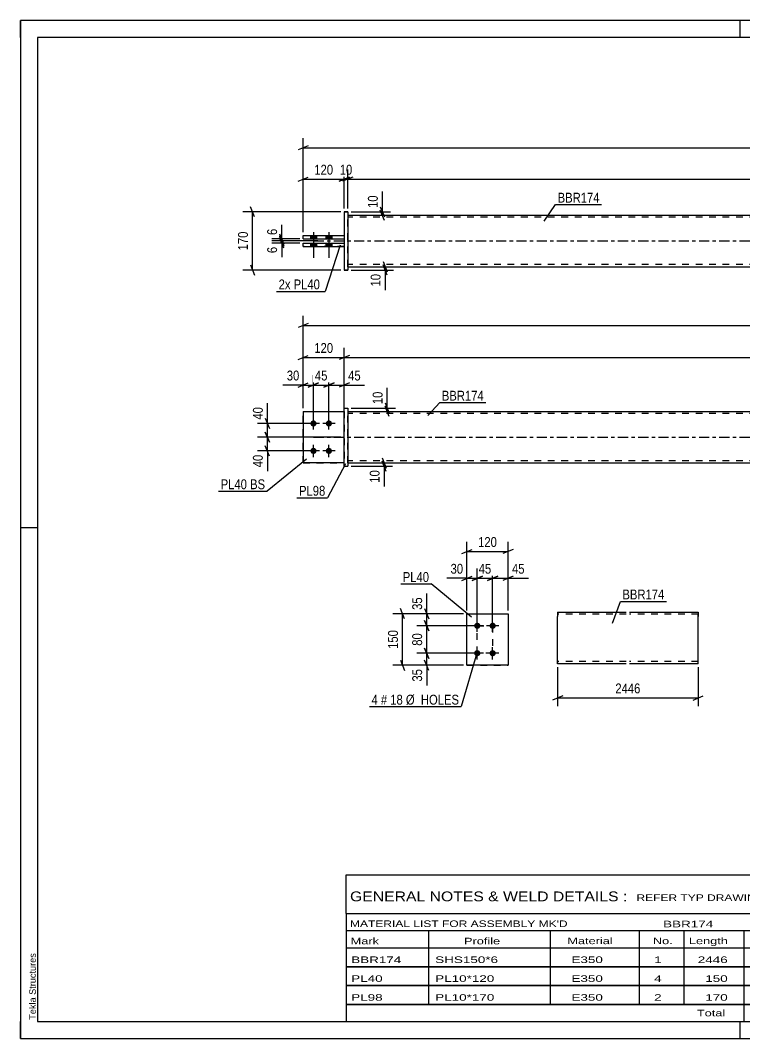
# Model space of a CAD drawing. Header units: millimetres. Extents: x 0 to 420, y 0 to 297.
# Drawn here: x 0 to 211.3, y 0 to 297 of the extents above; entities that cross this region are included whole.
import ezdxf

# ---------------------------------------------------------------- set-up
doc = ezdxf.new("R2010")
doc.units = ezdxf.units.MM
doc.linetypes.add('DXK_LINE_DOT2', pattern=[3.9198, 1.9599, -1.9599])
doc.linetypes.add('DXK_LINE_DOT3', pattern=[5.9187, 2.979, -0.9799, 0.9799, -0.9799])
doc.styles.add('Arial', font='ARIAL.TTF', dxfattribs={"height": 0.2})
doc.styles.add('Arial Narrow', font='ARIALN.TTF', dxfattribs={"height": 0.2})

# ---------------------------------------------------------------- blocks, each defined once
blk = doc.blocks.new('Unknown-580608223-1163')
at = {"color": 5, "linetype": 'Continuous'}
for p, q in [((420, 297), (0, 297)), ((0, 297), (0, 0)), ((0, 292), (0, 297)), ((210, 292), (210, 297)), ((415, 292), (5, 292)), ((5, 292), (5, 5)), ((5, 149), (0, 149)), ((0, 0), (0, 5)), ((5, 5), (415, 5)), ((210, 0), (210, 5)), ((0, 0), (420, 0))]:
    blk.add_line(p, q, dxfattribs=at)
at = {"color": 174, "linetype": 'Continuous', "style": 'Arial'}
blk.add_text('Tekla Structures', height=1.9102, rotation=90, dxfattribs=at).set_placement((4.5, 5.5))
blk = doc.blocks.new('Part-580608223-1769 - 1733')
at = {"color": 2, "linetype": 'Continuous'}
for p, q in [((82.49, 182.93), (94.49, 182.93)), ((82.49, 182.93), (82.49, 167.93)), ((94.49, 167.93), (82.49, 167.93)), ((82.49, 167.93), (82.49, 167.93))]:
    blk.add_line(p, q, dxfattribs=at)
at = {"color": 7, "linetype": 'DXK_LINE_DOT2'}
for p, q in [((82.49, 182.93), (94.49, 182.93)), ((94.49, 182.93), (94.49, 182.93)), ((94.49, 182.93), (94.49, 167.93)), ((82.49, 167.93), (94.49, 167.93))]:
    blk.add_line(p, q, dxfattribs=at)
blk = doc.blocks.new('Part-580608223-1759 - 1733')
at = {"color": 2, "linetype": 'Continuous'}
for p, q in [((94.49, 183.93), (95.49, 183.93)), ((94.49, 166.93), (94.49, 183.93)), ((95.49, 183.93), (95.49, 183.93)), ((95.49, 183.93), (95.49, 166.93)), ((94.49, 166.93), (95.49, 166.93))]:
    blk.add_line(p, q, dxfattribs=at)
at = {"color": 7, "linetype": 'DXK_LINE_DOT2'}
for p, q in [((94.49, 183.93), (95.49, 183.93)), ((94.49, 166.93), (95.49, 166.93))]:
    blk.add_line(p, q, dxfattribs=at)
blk = doc.blocks.new('Part-580608223-1764 - 1733')
at = {"color": 7, "linetype": 'DXK_LINE_DOT2'}
for p, q in [((82.49, 182.93), (94.49, 182.93)), ((82.49, 182.93), (94.49, 182.93)), ((82.49, 167.93), (82.49, 182.93)), ((94.49, 182.93), (94.49, 182.93)), ((94.49, 182.93), (94.49, 167.93)), ((82.49, 167.93), (94.49, 167.93)), ((94.49, 167.93), (82.49, 167.93)), ((82.49, 167.93), (82.49, 167.93))]:
    blk.add_line(p, q, dxfattribs=at)
blk = doc.blocks.new('Part-580608223-1779 - 1733')
at = {"color": 2, "linetype": 'Continuous'}
for p, q in [((95.49, 182.93), (340.05, 182.93)), ((95.49, 167.93), (340.05, 167.93))]:
    blk.add_line(p, q, dxfattribs=at)
at = {"color": 7, "linetype": 'DXK_LINE_DOT2'}
for p, q in [((95.49, 167.93), (95.49, 182.93)), ((340.05, 182.33), (95.49, 182.33)), ((340.05, 167.93), (340.05, 182.93)), ((340.05, 168.53), (95.49, 168.53))]:
    blk.add_line(p, q, dxfattribs=at)
at = {"color": 7, "linetype": 'DXK_LINE_DOT3'}
blk.add_line((85.49, 175.43), (350.05, 175.43), dxfattribs=at)
blk = doc.blocks.new('Bolt-580608223-1781 - 1733')
at = {"linetype": 'Continuous'}
for points in [[(85.49, 180.33), (85.67, 180.31), (85.85, 180.25), (86.02, 180.15), (86.16, 180.03), (86.27, 179.88), (86.34, 179.7), (86.38, 179.52), (86.38, 179.33), (86.34, 179.15), (86.27, 178.98), (86.16, 178.82), (86.02, 178.7), (85.85, 178.6), (85.67, 178.55), (85.49, 178.53), (85.3, 178.55), (85.12, 178.6), (84.96, 178.7), (84.82, 178.82), (84.71, 178.98), (84.63, 179.15), (84.59, 179.33), (84.59, 179.52), (84.63, 179.7), (84.71, 179.88), (84.82, 180.03), (84.96, 180.15), (85.12, 180.25), (85.3, 180.31)], [(89.99, 180.33), (90.17, 180.31), (90.35, 180.25), (90.52, 180.15), (90.66, 180.03), (90.77, 179.88), (90.84, 179.7), (90.88, 179.52), (90.88, 179.33), (90.84, 179.15), (90.77, 178.98), (90.66, 178.82), (90.52, 178.7), (90.35, 178.6), (90.17, 178.55), (89.99, 178.53), (89.8, 178.55), (89.62, 178.6), (89.46, 178.7), (89.32, 178.82), (89.21, 178.98), (89.13, 179.15), (89.09, 179.33), (89.09, 179.52), (89.13, 179.7), (89.21, 179.88), (89.32, 180.03), (89.46, 180.15), (89.62, 180.25), (89.8, 180.31)], [(85.49, 172.33), (85.67, 172.31), (85.85, 172.25), (86.02, 172.15), (86.16, 172.03), (86.27, 171.88), (86.34, 171.7), (86.38, 171.52), (86.38, 171.33), (86.34, 171.15), (86.27, 170.98), (86.16, 170.82), (86.02, 170.7), (85.85, 170.6), (85.67, 170.55), (85.49, 170.53), (85.3, 170.55), (85.12, 170.6), (84.96, 170.7), (84.82, 170.82), (84.71, 170.98), (84.63, 171.15), (84.59, 171.33), (84.59, 171.52), (84.63, 171.7), (84.71, 171.88), (84.82, 172.03), (84.96, 172.15), (85.12, 172.25), (85.3, 172.31)], [(89.99, 172.33), (90.17, 172.31), (90.35, 172.25), (90.52, 172.15), (90.66, 172.03), (90.77, 171.88), (90.84, 171.7), (90.88, 171.52), (90.88, 171.33), (90.84, 171.15), (90.77, 170.98), (90.66, 170.82), (90.52, 170.7), (90.35, 170.6), (90.17, 170.55), (89.99, 170.53), (89.8, 170.55), (89.62, 170.6), (89.46, 170.7), (89.32, 170.82), (89.21, 170.98), (89.13, 171.15), (89.09, 171.33), (89.09, 171.52), (89.13, 171.7), (89.21, 171.88), (89.32, 172.03), (89.46, 172.15), (89.62, 172.25), (89.8, 172.31)]]:
    blk.add_hatch(color=1, dxfattribs=at).paths.add_polyline_path(points)
at = {"color": 1, "linetype": 'Continuous'}
for p, q in [((85.49, 177.63), (85.49, 181.23)), ((89.99, 177.63), (89.99, 181.23)), ((87.29, 179.43), (83.69, 179.43)), ((91.79, 179.43), (88.19, 179.43)), ((85.49, 169.63), (85.49, 173.23)), ((89.99, 169.63), (89.99, 173.23)), ((87.29, 171.43), (83.69, 171.43)), ((91.79, 171.43), (88.19, 171.43))]:
    blk.add_line(p, q, dxfattribs=at)
blk = doc.blocks.new('Part-580608223-1446 - 1390')
at = {"color": 2, "linetype": 'Continuous'}
for p, q in [((82.49, 234.26), (94.49, 234.26)), ((82.49, 233.26), (82.49, 234.26)), ((82.49, 233.26), (94.49, 233.26)), ((82.49, 233.26), (82.49, 233.26))]:
    blk.add_line(p, q, dxfattribs=at)
at = {"color": 7, "linetype": 'DXK_LINE_DOT2'}
for p, q in [((82.49, 234.26), (94.49, 234.26)), ((82.49, 234.26), (82.49, 234.26)), ((82.49, 233.26), (94.49, 233.26)), ((94.49, 234.26), (94.49, 233.26))]:
    blk.add_line(p, q, dxfattribs=at)
blk = doc.blocks.new('Bolt-580608223-1398 - 1390')
at = {"linetype": 'Continuous'}
for points in [[(84.59, 233.26), (86.39, 233.26), (86.39, 234.26), (84.59, 234.26)], [(84.59, 233.26), (86.39, 233.26), (86.39, 234.26), (84.59, 234.26)], [(84.59, 231.06), (86.39, 231.06), (86.39, 232.06), (84.59, 232.06)], [(84.59, 231.06), (86.39, 231.06), (86.39, 232.06), (84.59, 232.06)], [(89.09, 233.26), (90.89, 233.26), (90.89, 234.26), (89.09, 234.26)], [(89.09, 233.26), (90.89, 233.26), (90.89, 234.26), (89.09, 234.26)], [(89.09, 231.06), (90.89, 231.06), (90.89, 232.06), (89.09, 232.06)], [(89.09, 231.06), (90.89, 231.06), (90.89, 232.06), (89.09, 232.06)]]:
    blk.add_hatch(color=1, dxfattribs=at).paths.add_polyline_path(points)
at = {"color": 1, "linetype": 'Continuous'}
for p, q in [((85.49, 235.26), (85.49, 227.76)), ((85.49, 235.26), (85.49, 227.76)), ((89.99, 235.26), (89.99, 227.76)), ((89.99, 235.26), (89.99, 227.76)), ((84.59, 234.26), (84.59, 233.26)), ((84.59, 234.26), (84.59, 233.26)), ((84.59, 232.06), (84.59, 231.06)), ((84.59, 232.06), (84.59, 231.06)), ((86.39, 234.26), (86.39, 233.26)), ((86.39, 234.26), (86.39, 233.26)), ((86.39, 232.06), (86.39, 231.06)), ((86.39, 232.06), (86.39, 231.06)), ((89.09, 234.26), (89.09, 233.26)), ((89.09, 234.26), (89.09, 233.26)), ((89.09, 232.06), (89.09, 231.06)), ((89.09, 232.06), (89.09, 231.06)), ((90.89, 234.26), (90.89, 233.26)), ((90.89, 234.26), (90.89, 233.26)), ((90.89, 232.06), (90.89, 231.06)), ((90.89, 232.06), (90.89, 231.06))]:
    blk.add_line(p, q, dxfattribs=at)
blk = doc.blocks.new('Part-580608223-1441 - 1390')
at = {"color": 2, "linetype": 'Continuous'}
for p, q in [((82.49, 232.06), (94.49, 232.06)), ((82.49, 231.06), (82.49, 232.06)), ((82.49, 231.06), (94.49, 231.06)), ((82.49, 231.06), (82.49, 231.06))]:
    blk.add_line(p, q, dxfattribs=at)
at = {"color": 7, "linetype": 'DXK_LINE_DOT2'}
for p, q in [((82.49, 232.06), (94.49, 232.06)), ((94.49, 232.06), (94.49, 231.06)), ((94.49, 231.06), (82.49, 231.06))]:
    blk.add_line(p, q, dxfattribs=at)
blk = doc.blocks.new('Part-580608223-1425 - 1390')
at = {"color": 2, "linetype": 'Continuous'}
for p, q in [((95.49, 240.16), (340.05, 240.16)), ((95.49, 225.16), (340.05, 225.16))]:
    blk.add_line(p, q, dxfattribs=at)
at = {"color": 7, "linetype": 'DXK_LINE_DOT2'}
for p, q in [((95.49, 225.16), (95.49, 240.16)), ((340.05, 239.56), (95.49, 239.56)), ((340.05, 240.16), (340.05, 225.16)), ((340.05, 225.76), (95.49, 225.76))]:
    blk.add_line(p, q, dxfattribs=at)
at = {"color": 7, "linetype": 'DXK_LINE_DOT3'}
blk.add_line((85.49, 232.66), (350.05, 232.66), dxfattribs=at)
blk = doc.blocks.new('Part-580608223-1447 - 1390')
at = {"color": 2, "linetype": 'Continuous'}
for p, q in [((94.49, 241.16), (95.49, 241.16)), ((94.49, 241.16), (94.49, 224.16)), ((95.49, 241.16), (95.49, 241.16)), ((95.49, 241.16), (95.49, 224.16)), ((95.49, 224.16), (94.49, 224.16)), ((94.49, 224.16), (94.49, 224.16))]:
    blk.add_line(p, q, dxfattribs=at)
at = {"color": 7, "linetype": 'DXK_LINE_DOT2'}
for p, q in [((95.49, 241.16), (94.49, 241.16)), ((95.49, 241.16), (95.49, 241.16)), ((94.49, 224.16), (95.49, 224.16))]:
    blk.add_line(p, q, dxfattribs=at)
blk = doc.blocks.new('Part-580608223-2112 - 2105')
at = {"color": 2, "linetype": 'Continuous'}
for p, q in [((130.26, 123.92), (142.26, 123.92)), ((130.26, 108.92), (130.26, 123.92)), ((142.26, 123.92), (142.26, 123.92)), ((142.26, 123.92), (142.26, 108.92)), ((142.26, 108.92), (130.26, 108.92)), ((130.26, 108.92), (130.26, 108.92))]:
    blk.add_line(p, q, dxfattribs=at)
at = {"color": 7, "linetype": 'DXK_LINE_DOT2'}
for p, q in [((130.26, 123.92), (142.26, 123.92)), ((130.26, 108.92), (142.26, 108.92)), ((130.26, 108.92), (130.26, 108.92))]:
    blk.add_line(p, q, dxfattribs=at)
blk = doc.blocks.new('Bolt-580608223-2145 - 2105')
at = {"linetype": 'Continuous'}
for points in [[(133.26, 119.52), (133.07, 119.54), (132.9, 119.6), (132.73, 119.69), (132.59, 119.82), (132.48, 119.97), (132.41, 120.14), (132.37, 120.33), (132.37, 120.51), (132.41, 120.7), (132.48, 120.87), (132.59, 121.02), (132.73, 121.15), (132.9, 121.24), (133.07, 121.3), (133.26, 121.32), (133.45, 121.3), (133.63, 121.24), (133.79, 121.15), (133.93, 121.02), (134.04, 120.87), (134.12, 120.7), (134.16, 120.51), (134.16, 120.33), (134.12, 120.14), (134.04, 119.97), (133.93, 119.82), (133.79, 119.69), (133.63, 119.6), (133.45, 119.54)], [(137.76, 119.52), (137.57, 119.54), (137.4, 119.6), (137.23, 119.69), (137.09, 119.82), (136.98, 119.97), (136.91, 120.14), (136.87, 120.33), (136.87, 120.51), (136.91, 120.7), (136.98, 120.87), (137.09, 121.02), (137.23, 121.15), (137.4, 121.24), (137.57, 121.3), (137.76, 121.32), (137.95, 121.3), (138.13, 121.24), (138.29, 121.15), (138.43, 121.02), (138.54, 120.87), (138.62, 120.7), (138.66, 120.51), (138.66, 120.33), (138.62, 120.14), (138.54, 119.97), (138.43, 119.82), (138.29, 119.69), (138.13, 119.6), (137.95, 119.54)], [(133.26, 111.52), (133.07, 111.54), (132.9, 111.6), (132.73, 111.69), (132.59, 111.82), (132.48, 111.97), (132.41, 112.14), (132.37, 112.33), (132.37, 112.51), (132.41, 112.7), (132.48, 112.87), (132.59, 113.02), (132.73, 113.15), (132.9, 113.24), (133.07, 113.3), (133.26, 113.32), (133.45, 113.3), (133.63, 113.24), (133.79, 113.15), (133.93, 113.02), (134.04, 112.87), (134.12, 112.7), (134.16, 112.51), (134.16, 112.33), (134.12, 112.14), (134.04, 111.97), (133.93, 111.82), (133.79, 111.69), (133.63, 111.6), (133.45, 111.54)], [(137.76, 111.52), (137.57, 111.54), (137.4, 111.6), (137.23, 111.69), (137.09, 111.82), (136.98, 111.97), (136.91, 112.14), (136.87, 112.33), (136.87, 112.51), (136.91, 112.7), (136.98, 112.87), (137.09, 113.02), (137.23, 113.15), (137.4, 113.24), (137.57, 113.3), (137.76, 113.32), (137.95, 113.3), (138.13, 113.24), (138.29, 113.15), (138.43, 113.02), (138.54, 112.87), (138.62, 112.7), (138.66, 112.51), (138.66, 112.33), (138.62, 112.14), (138.54, 111.97), (138.43, 111.82), (138.29, 111.69), (138.13, 111.6), (137.95, 111.54)]]:
    blk.add_hatch(color=1, dxfattribs=at).paths.add_polyline_path(points)
at = {"color": 1, "linetype": 'Continuous'}
for p, q in [((133.26, 118.62), (133.26, 122.22)), ((137.76, 118.62), (137.76, 122.22)), ((135.06, 120.42), (131.46, 120.42)), ((139.56, 120.42), (135.96, 120.42)), ((133.26, 110.62), (133.26, 114.22)), ((137.76, 110.62), (137.76, 114.22)), ((135.06, 112.42), (131.46, 112.42)), ((139.56, 112.42), (135.96, 112.42))]:
    blk.add_line(p, q, dxfattribs=at)
blk = doc.blocks.new('Part-580608223-2301 - 2294')
at = {"color": 2, "linetype": 'Continuous'}
for p, q in [((156.7, 124.36), (156.7, 123.16)), ((156.7, 124.36), (176.7, 124.36)), ((156.7, 110.1), (156.7, 123.16)), ((177.7, 124.36), (197.7, 124.36)), ((197.7, 124.36), (197.7, 124.27)), ((197.7, 124.27), (197.7, 123.16)), ((197.7, 109.36), (197.7, 123.16)), ((156.7, 109.45), (156.7, 110.1)), ((156.7, 109.36), (156.7, 109.45)), ((176.7, 109.36), (156.7, 109.36)), ((197.7, 109.36), (177.7, 109.36))]:
    blk.add_line(p, q, dxfattribs=at)
at = {"color": 7, "linetype": 'DXK_LINE_DOT2'}
for p, q in [((176.7, 123.76), (156.7, 123.76)), ((197.7, 123.76), (177.7, 123.76)), ((197.7, 123.16), (197.7, 124.01)), ((156.7, 110.1), (156.7, 109.71)), ((156.7, 109.96), (156.7, 110)), ((176.7, 109.96), (156.7, 109.96)), ((197.7, 109.96), (177.7, 109.96)), ((197.7, 109.96), (197.7, 110))]:
    blk.add_line(p, q, dxfattribs=at)
blk = doc.blocks.new('Rectangle-580608223-2255 - 2105')
at = {"color": 1, "linetype": 'DXK_LINE_DOT2'}
blk.add_lwpolyline([(133.26, 120.42), (137.76, 120.42), (137.76, 112.42), (133.26, 112.42), (133.26, 120.42)], close=True, dxfattribs=at)
blk = doc.blocks.new('StraightDimension-580608223-1955 - 1733')
at = {"color": 7, "linetype": 'Continuous'}
for p, q in [((84.49, 179.43), (69.2, 179.43)), ((71.45, 180.93), (72.65, 177.93)), ((72.05, 175.43), (72.05, 179.43)), ((93.49, 175.43), (69.2, 175.43)), ((72.65, 173.93), (71.45, 176.93))]:
    blk.add_line(p, q, dxfattribs=at)
at = {"color": 0}
blk.add_wipeout([(71.3, 184.81), (67.1, 184.81), (67.1, 179.95), (71.3, 179.95)], dxfattribs=at)
at = {"color": 7, "linetype": 'Continuous'}
blk.add_line((72.05, 179.43), (72.05, 185.33), dxfattribs=at)
blk.add_line((72.05, 179.43), (72.05, 185.33), dxfattribs=at)
at = {"color": 3, "style": 'Arial Narrow'}
blk.add_text('40', height=2.863, rotation=90.0002, dxfattribs=at).set_placement((70.7, 180.55))
blk = doc.blocks.new('StraightDimension-580608223-1995 - 1733')
at = {"color": 7, "linetype": 'Continuous'}
for p, q in [((82.49, 183.93), (82.49, 193.48)), ((85.49, 180.43), (85.49, 193.48)), ((80.99, 190.03), (83.99, 191.23)), ((82.49, 190.63), (85.49, 190.63)), ((86.99, 191.23), (83.99, 190.03))]:
    blk.add_line(p, q, dxfattribs=at)
at = {"color": 0}
blk.add_wipeout([(81.96, 191.38), (81.96, 195.58), (77.11, 195.58), (77.11, 191.38)], dxfattribs=at)
at = {"color": 7, "linetype": 'Continuous'}
blk.add_line((82.49, 190.63), (76.58, 190.63), dxfattribs=at)
blk.add_line((82.49, 190.63), (76.58, 190.63), dxfattribs=at)
at = {"color": 3, "style": 'Arial Narrow'}
blk.add_text('30', height=2.863, dxfattribs=at).set_placement((77.71, 191.98))
blk = doc.blocks.new('StraightDimension-580608223-1784 - 1733')
at = {"color": 7, "linetype": 'Continuous'}
for p, q in [((105.51, 169.43), (106.71, 166.43)), ((96.49, 167.93), (108.51, 167.93)), ((96.49, 166.93), (108.51, 166.93)), ((106.71, 165.43), (105.51, 168.43)), ((106.11, 166.93), (106.11, 167.93))]:
    blk.add_line(p, q, dxfattribs=at)
at = {"color": 0}
blk.add_wipeout([(105.36, 166.4), (101.16, 166.4), (101.16, 161.55), (105.36, 161.55)], dxfattribs=at)
at = {"color": 7, "linetype": 'Continuous'}
blk.add_line((106.11, 166.93), (106.11, 161.02), dxfattribs=at)
blk.add_line((106.11, 166.93), (106.11, 161.02), dxfattribs=at)
at = {"color": 3, "style": 'Arial Narrow'}
blk.add_text('10', height=2.863, rotation=90.0002, dxfattribs=at).set_placement((104.76, 162.15))
blk = doc.blocks.new('StraightDimension-580608223-1857 - 1733')
at = {"color": 7, "linetype": 'Continuous'}
for p, q in [((83.99, 208.58), (80.99, 207.38)), ((82.49, 183.93), (82.49, 210.83)), ((82.49, 207.98), (353.05, 207.98)), ((351.55, 207.38), (354.55, 208.58)), ((353.05, 183.93), (353.05, 210.83))]:
    blk.add_line(p, q, dxfattribs=at)
at = {"color": 0}
blk.add_wipeout([(222.03, 208.73), (222.03, 212.93), (213.51, 212.93), (213.51, 208.73)], dxfattribs=at)
at = {"color": 3, "style": 'Arial Narrow'}
blk.add_text('2706', height=2.863, dxfattribs=at).set_placement((214.11, 209.33))
blk = doc.blocks.new('StraightDimension-580608223-1793 - 1733')
at = {"color": 7, "linetype": 'Continuous'}
for p, q in [((106.39, 185.43), (107.59, 182.43)), ((107.59, 181.43), (106.39, 184.43)), ((96.49, 183.93), (109.39, 183.93)), ((96.49, 182.93), (109.39, 182.93)), ((106.99, 182.93), (106.99, 183.93))]:
    blk.add_line(p, q, dxfattribs=at)
at = {"color": 0}
blk.add_wipeout([(106.24, 189.31), (102.04, 189.31), (102.04, 184.45), (106.24, 184.45)], dxfattribs=at)
at = {"color": 7, "linetype": 'Continuous'}
blk.add_line((106.99, 183.93), (106.99, 189.83), dxfattribs=at)
blk.add_line((106.99, 183.93), (106.99, 189.83), dxfattribs=at)
at = {"color": 3, "style": 'Arial Narrow'}
blk.add_text('10', height=2.863, rotation=90.0002, dxfattribs=at).set_placement((105.64, 185.05))
blk = doc.blocks.new('StraightDimension-580608223-1930 - 1733')
at = {"color": 7, "linetype": 'Continuous'}
for p, q in [((80.99, 198.06), (83.99, 199.26)), ((82.49, 183.93), (82.49, 201.51)), ((95.99, 199.26), (92.99, 198.06)), ((94.49, 176.43), (94.49, 201.51)), ((82.49, 198.66), (94.49, 198.66))]:
    blk.add_line(p, q, dxfattribs=at)
at = {"color": 0}
blk.add_wipeout([(91.83, 199.41), (91.83, 203.61), (85.14, 203.61), (85.14, 199.41)], dxfattribs=at)
at = {"color": 3, "style": 'Arial Narrow'}
blk.add_text('120', height=2.863, dxfattribs=at).set_placement((85.74, 200.01))
blk = doc.blocks.new('StraightDimension-580608223-1915 - 1733')
at = {"color": 7, "linetype": 'Continuous'}
for p, q in [((95.99, 199.26), (92.99, 198.06)), ((94.49, 176.43), (94.49, 201.51)), ((339.55, 198.06), (342.55, 199.26)), ((341.05, 183.93), (341.05, 201.51)), ((94.49, 198.66), (341.05, 198.66))]:
    blk.add_line(p, q, dxfattribs=at)
at = {"color": 0}
blk.add_wipeout([(222.03, 199.41), (222.03, 203.61), (213.51, 203.61), (213.51, 199.41)], dxfattribs=at)
at = {"color": 3, "style": 'Arial Narrow'}
blk.add_text('2466', height=2.863, dxfattribs=at).set_placement((214.11, 200.01))
blk = doc.blocks.new('StraightDimension-580608223-1946 - 1733')
at = {"color": 7, "linetype": 'Continuous'}
for p, q in [((93.49, 175.43), (69.2, 175.43)), ((71.45, 176.93), (72.65, 173.93)), ((72.05, 171.43), (72.05, 175.43)), ((72.65, 169.93), (71.45, 172.93)), ((84.49, 171.43), (69.2, 171.43))]:
    blk.add_line(p, q, dxfattribs=at)
at = {"color": 0}
blk.add_wipeout([(71.3, 170.9), (67.1, 170.9), (67.1, 166.05), (71.3, 166.05)], dxfattribs=at)
at = {"color": 7, "linetype": 'Continuous'}
blk.add_line((72.05, 171.43), (72.05, 165.52), dxfattribs=at)
blk.add_line((72.05, 171.43), (72.05, 165.52), dxfattribs=at)
at = {"color": 3, "style": 'Arial Narrow'}
blk.add_text('40', height=2.863, rotation=90.0002, dxfattribs=at).set_placement((70.7, 166.65))
blk = doc.blocks.new('StraightDimension-580608223-1965 - 1733')
at = {"color": 7, "linetype": 'Continuous'}
for p, q in [((89.99, 180.43), (89.99, 193.48)), ((94.49, 183.93), (94.49, 193.48)), ((88.49, 190.03), (91.49, 191.23)), ((89.99, 190.63), (94.49, 190.63)), ((95.99, 191.23), (92.99, 190.03))]:
    blk.add_line(p, q, dxfattribs=at)
at = {"color": 0}
blk.add_wipeout([(99.87, 191.38), (99.87, 195.58), (95.01, 195.58), (95.01, 191.38)], dxfattribs=at)
at = {"color": 7, "linetype": 'Continuous'}
blk.add_line((94.49, 190.63), (100.39, 190.63), dxfattribs=at)
blk.add_line((94.49, 190.63), (100.39, 190.63), dxfattribs=at)
at = {"color": 3, "style": 'Arial Narrow'}
blk.add_text('45', height=2.863, dxfattribs=at).set_placement((95.61, 191.98))
blk = doc.blocks.new('StraightDimension-580608223-1982 - 1733')
at = {"color": 7, "linetype": 'Continuous'}
for p, q in [((85.49, 180.43), (85.49, 193.48)), ((89.99, 180.43), (89.99, 193.48)), ((83.99, 190.03), (86.99, 191.23)), ((85.49, 190.63), (89.99, 190.63)), ((91.49, 191.23), (88.49, 190.03))]:
    blk.add_line(p, q, dxfattribs=at)
at = {"color": 0}
blk.add_wipeout([(90.17, 191.38), (90.17, 195.58), (85.31, 195.58), (85.31, 191.38)], dxfattribs=at)
at = {"color": 3, "style": 'Arial Narrow'}
blk.add_text('45', height=2.863, dxfattribs=at).set_placement((85.91, 191.98))
blk = doc.blocks.new('StraightDimension-580608223-1488 - 1390')
at = {"color": 7, "linetype": 'Continuous'}
for p, q in [((105.79, 226.66), (106.99, 223.66)), ((96.49, 225.16), (108.79, 225.16)), ((96.49, 224.16), (108.79, 224.16)), ((106.99, 222.66), (105.79, 225.66)), ((106.39, 224.16), (106.39, 225.16))]:
    blk.add_line(p, q, dxfattribs=at)
at = {"color": 0}
blk.add_wipeout([(105.64, 223.64), (101.44, 223.64), (101.44, 218.78), (105.64, 218.78)], dxfattribs=at)
at = {"color": 7, "linetype": 'Continuous'}
blk.add_line((106.39, 224.16), (106.39, 218.26), dxfattribs=at)
blk.add_line((106.39, 224.16), (106.39, 218.26), dxfattribs=at)
at = {"color": 3, "style": 'Arial Narrow'}
blk.add_text('10', height=2.863, rotation=90.0002, dxfattribs=at).set_placement((105.04, 219.38))
blk = doc.blocks.new('StraightDimension-580608223-1498 - 1390')
at = {"color": 7, "linetype": 'Continuous'}
for p, q in [((96.49, 241.16), (107.99, 241.16)), ((104.99, 242.66), (106.19, 239.66)), ((106.19, 238.66), (104.99, 241.66)), ((105.59, 240.16), (105.59, 241.16)), ((96.49, 240.16), (107.99, 240.16))]:
    blk.add_line(p, q, dxfattribs=at)
at = {"color": 0}
blk.add_wipeout([(104.84, 246.54), (100.64, 246.54), (100.64, 241.69), (104.84, 241.69)], dxfattribs=at)
at = {"color": 7, "linetype": 'Continuous'}
blk.add_line((105.59, 241.16), (105.59, 247.07), dxfattribs=at)
blk.add_line((105.59, 241.16), (105.59, 247.07), dxfattribs=at)
at = {"color": 3, "style": 'Arial Narrow'}
blk.add_text('10', height=2.863, rotation=90.0002, dxfattribs=at).set_placement((104.24, 242.29))
blk = doc.blocks.new('StraightDimension-580608223-1509 - 1390')
at = {"color": 7, "linetype": 'Continuous'}
for p, q in [((93.49, 241.16), (64.86, 241.16)), ((68.31, 239.66), (67.11, 242.66)), ((67.71, 224.16), (67.71, 241.16)), ((93.49, 224.16), (64.86, 224.16)), ((67.11, 225.66), (68.31, 222.66))]:
    blk.add_line(p, q, dxfattribs=at)
at = {"color": 0}
blk.add_wipeout([(66.96, 236), (62.76, 236), (62.76, 229.32), (66.96, 229.32)], dxfattribs=at)
at = {"color": 3, "style": 'Arial Narrow'}
blk.add_text('170', height=2.863, rotation=90.0002, dxfattribs=at).set_placement((66.36, 229.92))
blk = doc.blocks.new('StraightDimension-580608223-1520 - 1390')
at = {"color": 7, "linetype": 'Continuous'}
for p, q in [((82.49, 235.26), (82.49, 262.65)), ((353.05, 235.26), (353.05, 262.65)), ((83.99, 260.4), (80.99, 259.2)), ((82.49, 259.8), (353.05, 259.8)), ((351.55, 259.2), (354.55, 260.4))]:
    blk.add_line(p, q, dxfattribs=at)
at = {"color": 0}
blk.add_wipeout([(222.03, 260.55), (222.03, 264.75), (213.51, 264.75), (213.51, 260.55)], dxfattribs=at)
at = {"color": 3, "style": 'Arial Narrow'}
blk.add_text('2706', height=2.863, dxfattribs=at).set_placement((214.11, 261.15))
blk = doc.blocks.new('StraightDimension-580608223-1531 - 1390')
at = {"color": 7, "linetype": 'Continuous'}
for p, q in [((82.49, 235.26), (82.49, 253.51)), ((94.49, 242.16), (94.49, 253.51)), ((80.99, 250.06), (83.99, 251.26)), ((82.49, 250.66), (94.49, 250.66)), ((95.99, 251.26), (92.99, 250.06))]:
    blk.add_line(p, q, dxfattribs=at)
at = {"color": 0}
blk.add_wipeout([(91.83, 251.41), (91.83, 255.61), (85.14, 255.61), (85.14, 251.41)], dxfattribs=at)
at = {"color": 3, "style": 'Arial Narrow'}
blk.add_text('120', height=2.863, dxfattribs=at).set_placement((85.74, 252.01))
blk = doc.blocks.new('StraightDimension-580608223-1541 - 1390')
at = {"color": 7, "linetype": 'Continuous'}
for p, q in [((94.49, 242.16), (94.49, 253.51)), ((95.49, 242.16), (95.49, 253.51)), ((92.99, 250.06), (95.99, 251.26)), ((96.99, 251.26), (93.99, 250.06)), ((94.49, 250.66), (95.49, 250.66))]:
    blk.add_line(p, q, dxfattribs=at)
at = {"color": 0}
blk.add_wipeout([(97.42, 251.41), (97.42, 255.61), (92.56, 255.61), (92.56, 251.41)], dxfattribs=at)
at = {"color": 3, "style": 'Arial Narrow'}
blk.add_text('10', height=2.863, dxfattribs=at).set_placement((93.16, 252.01))
blk = doc.blocks.new('StraightDimension-580608223-1571 - 1390')
at = {"color": 7, "linetype": 'Continuous'}
for p, q in [((95.49, 242.16), (95.49, 253.51)), ((340.05, 242.16), (340.05, 253.51)), ((96.99, 251.26), (93.99, 250.06)), ((95.49, 250.66), (340.05, 250.66)), ((338.55, 250.06), (341.55, 251.26))]:
    blk.add_line(p, q, dxfattribs=at)
at = {"color": 0}
blk.add_wipeout([(222.03, 251.41), (222.03, 255.61), (213.51, 255.61), (213.51, 251.41)], dxfattribs=at)
at = {"color": 3, "style": 'Arial Narrow'}
blk.add_text('2446', height=2.863, dxfattribs=at).set_placement((214.11, 252.01))
blk = doc.blocks.new('StraightDimension-580608223-1676 - 1390')
at = {"color": 7, "linetype": 'Continuous'}
for p, q in [((86.74, 232.66), (73.37, 232.66)), ((81.49, 232.06), (73.37, 232.06)), ((75.62, 234.16), (76.82, 231.16)), ((76.82, 230.56), (75.62, 233.56)), ((76.22, 232.06), (76.22, 232.66))]:
    blk.add_line(p, q, dxfattribs=at)
at = {"color": 0}
blk.add_wipeout([(75.47, 231.54), (71.27, 231.54), (71.27, 228.51), (75.47, 228.51)], dxfattribs=at)
at = {"color": 7, "linetype": 'Continuous'}
blk.add_line((76.22, 232.06), (76.22, 227.98), dxfattribs=at)
blk.add_line((76.22, 232.06), (76.22, 227.98), dxfattribs=at)
at = {"color": 3, "style": 'Arial Narrow'}
blk.add_text('6', height=2.86, rotation=90.0002, dxfattribs=at).set_placement((74.87, 229.11))
blk = doc.blocks.new('StraightDimension-580608223-1686 - 1390')
at = {"color": 7, "linetype": 'Continuous'}
for p, q in [((75.62, 234.76), (76.82, 231.76)), ((81.49, 233.26), (73.37, 233.26)), ((86.74, 232.66), (73.37, 232.66)), ((76.82, 231.16), (75.62, 234.16)), ((76.22, 232.66), (76.22, 233.26))]:
    blk.add_line(p, q, dxfattribs=at)
at = {"color": 0}
blk.add_wipeout([(75.47, 236.82), (71.27, 236.82), (71.27, 233.79), (75.47, 233.79)], dxfattribs=at)
at = {"color": 7, "linetype": 'Continuous'}
blk.add_line((76.22, 233.26), (76.22, 237.34), dxfattribs=at)
blk.add_line((76.22, 233.26), (76.22, 237.34), dxfattribs=at)
at = {"color": 3, "style": 'Arial Narrow'}
blk.add_text('6', height=2.86, rotation=90.0002, dxfattribs=at).set_placement((74.87, 234.39))
blk = doc.blocks.new('StraightDimension-580608223-2165 - 2105')
at = {"color": 7, "linetype": 'Continuous'}
for p, q in [((137.76, 121.42), (137.76, 137.11)), ((142.26, 124.92), (142.26, 137.11)), ((136.26, 133.66), (139.26, 134.86)), ((137.76, 134.26), (142.26, 134.26)), ((143.76, 134.86), (140.76, 133.66))]:
    blk.add_line(p, q, dxfattribs=at)
at = {"color": 0}
blk.add_wipeout([(147.64, 135.01), (147.64, 139.21), (142.79, 139.21), (142.79, 135.01)], dxfattribs=at)
at = {"color": 7, "linetype": 'Continuous'}
blk.add_line((142.26, 134.26), (148.17, 134.26), dxfattribs=at)
blk.add_line((142.26, 134.26), (148.17, 134.26), dxfattribs=at)
at = {"color": 3, "style": 'Arial Narrow'}
blk.add_text('45', height=2.863, dxfattribs=at).set_placement((143.39, 135.61))
blk = doc.blocks.new('StraightDimension-580608223-2148 - 2105')
at = {"color": 7, "linetype": 'Continuous'}
for p, q in [((128.76, 141.47), (131.76, 142.67)), ((130.26, 124.92), (130.26, 144.92)), ((143.76, 142.67), (140.76, 141.47)), ((142.26, 124.92), (142.26, 144.92)), ((130.26, 142.07), (142.26, 142.07))]:
    blk.add_line(p, q, dxfattribs=at)
at = {"color": 0}
blk.add_wipeout([(139.6, 142.82), (139.6, 147.02), (132.92, 147.02), (132.92, 142.82)], dxfattribs=at)
at = {"color": 3, "style": 'Arial Narrow'}
blk.add_text('120', height=2.863, dxfattribs=at).set_placement((133.52, 143.42))
blk = doc.blocks.new('StraightDimension-580608223-2242 - 2105')
at = {"color": 7, "linetype": 'Continuous'}
for p, q in [((117.92, 113.92), (119.12, 110.92)), ((132.26, 112.42), (115.67, 112.42)), ((119.12, 107.42), (117.92, 110.42)), ((118.52, 108.92), (118.52, 112.42)), ((129.26, 108.92), (115.67, 108.92))]:
    blk.add_line(p, q, dxfattribs=at)
at = {"color": 0}
blk.add_wipeout([(117.77, 108.4), (113.57, 108.4), (113.57, 103.54), (117.77, 103.54)], dxfattribs=at)
at = {"color": 7, "linetype": 'Continuous'}
blk.add_line((118.52, 108.92), (118.52, 103.01), dxfattribs=at)
blk.add_line((118.52, 108.92), (118.52, 103.01), dxfattribs=at)
at = {"color": 3, "style": 'Arial Narrow'}
blk.add_text('35', height=2.863, rotation=90.0002, dxfattribs=at).set_placement((117.17, 104.14))
blk = doc.blocks.new('StraightDimension-580608223-2178 - 2105')
at = {"color": 7, "linetype": 'Continuous'}
for p, q in [((133.26, 121.42), (133.26, 137.11)), ((137.76, 121.42), (137.76, 137.11)), ((131.76, 133.66), (134.76, 134.86)), ((133.26, 134.26), (137.76, 134.26)), ((139.26, 134.86), (136.26, 133.66))]:
    blk.add_line(p, q, dxfattribs=at)
at = {"color": 0}
blk.add_wipeout([(137.94, 135.01), (137.94, 139.21), (133.08, 139.21), (133.08, 135.01)], dxfattribs=at)
at = {"color": 3, "style": 'Arial Narrow'}
blk.add_text('45', height=2.863, dxfattribs=at).set_placement((133.68, 135.61))
blk = doc.blocks.new('StraightDimension-580608223-2188 - 2105')
at = {"color": 7, "linetype": 'Continuous'}
for p, q in [((130.26, 124.92), (130.26, 137.11)), ((133.26, 121.42), (133.26, 137.11)), ((128.76, 133.66), (131.76, 134.86)), ((130.26, 134.26), (133.26, 134.26)), ((134.76, 134.86), (131.76, 133.66))]:
    blk.add_line(p, q, dxfattribs=at)
at = {"color": 0}
blk.add_wipeout([(129.74, 135.01), (129.74, 139.21), (124.88, 139.21), (124.88, 135.01)], dxfattribs=at)
at = {"color": 7, "linetype": 'Continuous'}
blk.add_line((130.26, 134.26), (124.36, 134.26), dxfattribs=at)
blk.add_line((130.26, 134.26), (124.36, 134.26), dxfattribs=at)
at = {"color": 3, "style": 'Arial Narrow'}
blk.add_text('30', height=2.863, dxfattribs=at).set_placement((125.48, 135.61))
blk = doc.blocks.new('StraightDimension-580608223-2202 - 2105')
at = {"color": 7, "linetype": 'Continuous'}
for p, q in [((112.07, 122.42), (110.87, 125.42)), ((129.26, 123.92), (108.62, 123.92)), ((111.47, 108.92), (111.47, 123.92)), ((110.87, 110.42), (112.07, 107.42)), ((129.26, 108.92), (108.62, 108.92))]:
    blk.add_line(p, q, dxfattribs=at)
at = {"color": 0}
blk.add_wipeout([(110.72, 119.76), (106.52, 119.76), (106.52, 113.08), (110.72, 113.08)], dxfattribs=at)
at = {"color": 3, "style": 'Arial Narrow'}
blk.add_text('150', height=2.863, rotation=90.0002, dxfattribs=at).set_placement((110.12, 113.68))
blk = doc.blocks.new('StraightDimension-580608223-2219 - 2105')
at = {"color": 7, "linetype": 'Continuous'}
for p, q in [((117.92, 125.42), (119.12, 122.42)), ((129.26, 123.92), (115.67, 123.92)), ((119.12, 118.92), (117.92, 121.92)), ((118.52, 120.42), (118.52, 123.92)), ((132.26, 120.42), (115.67, 120.42))]:
    blk.add_line(p, q, dxfattribs=at)
at = {"color": 0}
blk.add_wipeout([(117.77, 129.3), (113.57, 129.3), (113.57, 124.45), (117.77, 124.45)], dxfattribs=at)
at = {"color": 7, "linetype": 'Continuous'}
blk.add_line((118.52, 123.92), (118.52, 129.83), dxfattribs=at)
blk.add_line((118.52, 123.92), (118.52, 129.83), dxfattribs=at)
at = {"color": 3, "style": 'Arial Narrow'}
blk.add_text('35', height=2.863, rotation=90.0002, dxfattribs=at).set_placement((117.17, 125.05))
blk = doc.blocks.new('StraightDimension-580608223-2232 - 2105')
at = {"color": 7, "linetype": 'Continuous'}
for p, q in [((117.92, 121.92), (119.12, 118.92)), ((132.26, 120.42), (115.67, 120.42)), ((118.52, 112.42), (118.52, 120.42)), ((119.12, 110.92), (117.92, 113.92)), ((132.26, 112.42), (115.67, 112.42))]:
    blk.add_line(p, q, dxfattribs=at)
at = {"color": 0}
blk.add_wipeout([(117.77, 118.85), (113.57, 118.85), (113.57, 113.99), (117.77, 113.99)], dxfattribs=at)
at = {"color": 3, "style": 'Arial Narrow'}
blk.add_text('80', height=2.863, rotation=90.0002, dxfattribs=at).set_placement((117.17, 114.59))
blk = doc.blocks.new('StraightDimension-580608223-2305 - 2294')
at = {"color": 7, "linetype": 'Continuous'}
for p, q in [((156.7, 108.36), (156.7, 96.96)), ((197.7, 108.36), (197.7, 96.96)), ((158.2, 99.96), (155.2, 98.76)), ((156.7, 99.36), (197.7, 99.36)), ((196.2, 98.76), (199.2, 99.96))]:
    blk.add_line(p, q, dxfattribs=at)
at = {"color": 0}
blk.add_wipeout([(181.46, 100.11), (181.46, 104.31), (172.94, 104.31), (172.94, 100.11)], dxfattribs=at)
at = {"color": 3, "style": 'Arial Narrow'}
blk.add_text('2446', height=2.863, dxfattribs=at).set_placement((173.54, 100.71))
blk = doc.blocks.new('Unknown-580608223-3643')
at = {"color": 7, "linetype": 'Continuous'}
for p, q in [((95, 47.75), (255, 47.75)), ((95, 36.5), (95, 47.75)), ((255, 47.75), (255, 36.5)), ((95, 36.5), (255, 36.5)), ((95, 36.5), (95, 31.5)), ((255, 36.5), (255, 31.5)), ((95, 31.5), (255, 31.5)), ((95, 31.5), (95, 26.5)), ((119, 31.5), (119, 26.5)), ((154.5, 31.5), (154.5, 26.5)), ((180.5, 31.5), (180.5, 26.5)), ((193.5, 31.5), (193.5, 26.5)), ((211, 31.5), (211, 26.5)), ((233, 31.5), (233, 26.5)), ((255, 31.5), (255, 26.5)), ((95, 26.5), (255, 26.5)), ((95, 26.45), (95, 21.05)), ((95, 26.45), (255, 26.45)), ((119, 26.5), (119, 21)), ((154.5, 26.5), (154.5, 21)), ((180.5, 26.5), (180.5, 21)), ((193.5, 26.5), (193.5, 21)), ((211, 26.5), (211, 21)), ((233, 26.5), (233, 21)), ((255, 26.45), (255, 21.05)), ((95, 21.05), (255, 21.05)), ((95, 20.95), (95, 15.55)), ((95, 20.95), (255, 20.95)), ((119, 21), (119, 15.5)), ((154.5, 21), (154.5, 15.5)), ((180.5, 21), (180.5, 15.5)), ((193.5, 21), (193.5, 15.5)), ((211, 21), (211, 15.5)), ((233, 21), (233, 15.5)), ((255, 20.95), (255, 15.55)), ((95, 15.55), (255, 15.55)), ((95, 15.45), (95, 10.05)), ((95, 15.45), (255, 15.45)), ((119, 15.5), (119, 10)), ((154.5, 15.5), (154.5, 10)), ((180.5, 15.5), (180.5, 10)), ((193.5, 15.5), (193.5, 10)), ((211, 15.5), (211, 10)), ((233, 15.5), (233, 10)), ((255, 15.45), (255, 10.05)), ((95, 10.05), (255, 10.05)), ((95, 10), (255, 10)), ((95, 10), (95, 5)), ((211, 10), (211, 5)), ((233, 10), (233, 5)), ((255, 10), (255, 5)), ((95, 5), (255, 5))]:
    blk.add_line(p, q, dxfattribs=at)
at = {"color": 7, "style": 'Arial Narrow'}
for s, height, width, p in [('GENERAL NOTES & WELD DETAILS :', 2.8633, 1.4, (96.15, 40.06)), ('REFER TYP DRAWING TYP-01', 1.9089, 1.6, (179.7, 40.16)), ("MATERIAL LIST FOR ASSEMBLY MK'D", 1.9089, 1.6, (96.15, 32.56)), ('BBR174', 1.909, 1.794707, (187.48, 32.47)), ('2', 1.91, 1.794707, (217.08, 32.56)), ('No. Required', 1.9089, 1.6, (226.41, 32.56)), ('Mark', 1.909, 1.7, (96.34, 27.5)), ('Profile', 1.909, 1.7, (129.41, 27.5)), ('Material', 1.909, 1.7, (159.54, 27.56)), ('No.', 1.909, 1.7, (184.5, 27.56)), ('Length', 1.909, 1.7, (195, 27.56)), ('Area', 1.909, 1.7, (217.5, 27.56)), ('Weight', 1.909, 1.7, (237, 27.56))]:
    blk.add_text(s, height=height, dxfattribs=dict(at, width=width)).set_placement(p)
at = {"color": 7, "linetype": 'Continuous', "style": 'Arial Narrow'}
for s, height, width, p in [('BBR174', 1.909, 1.794707, (96.5, 22.06)), ('SHS150*6', 1.909, 1.794707, (121, 22.06)), ('E350', 1.909, 1.794707, (160.74, 22.06)), ('1', 1.91, 1.794707, (184.86, 22.06)), ('2446', 1.909, 1.794707, (197.58, 22.06)), ('1.5', 1.909, 1.794707, (221.32, 22.06)), ('66.4', 1.909, 1.794707, (240.14, 22.06)), ('PL40', 1.909, 1.794707, (96.5, 16.56)), ('PL10*120', 1.909, 1.794707, (121, 16.56)), ('E350', 1.909, 1.794707, (160.74, 16.56)), ('4', 1.91, 1.794707, (184.86, 16.56)), ('150', 1.909, 1.794707, (199.77, 16.56)), ('0.0', 1.909, 1.794707, (221.32, 16.56)), ('5.7', 1.909, 1.794707, (242.33, 16.56)), ('PL98', 1.909, 1.794707, (96.5, 11.06)), ('PL10*170', 1.909, 1.794707, (121, 11.06)), ('E350', 1.909, 1.794707, (160.74, 11.06)), ('2', 1.91, 1.794707, (184.86, 11.06)), ('170', 1.909, 1.794707, (199.77, 11.06)), ('0.1', 1.909, 1.794707, (221.32, 11.06)), ('4.5', 1.909, 1.794707, (242.33, 11.06)), ('Total', 1.909, 1.7, (197.33, 6.5)), ('1.8', 1.909, 1.794707, (220.83, 6.5)), ('76.5', 1.909, 1.794707, (240.14, 6.5))]:
    blk.add_text(s, height=height, dxfattribs=dict(at, width=width)).set_placement(p)
blk = doc.blocks.new('Mark-580608223-1755 - 1733')
at = {"color": 0}
blk.add_wipeout([(88.96, 158.36), (88.96, 161.36), (81.28, 161.36), (81.28, 158.36)], dxfattribs=at)
blk.add_wipeout([(88.96, 158.36), (88.96, 161.36), (81.28, 161.36), (81.28, 158.36)], dxfattribs=at)
at = {"color": 30, "linetype": 'Continuous'}
for p in [(94.84, 167.69), (80.68, 157.76)]:
    blk.add_line(p, (89.56, 157.76), dxfattribs=at)
at = {"color": 3, "style": 'Arial Narrow'}
blk.add_text('PL98', height=2.863, dxfattribs=at).set_placement((81.28, 158.36))
blk = doc.blocks.new('MarkSet-580608223-2033 - 1733')
at = {"color": 0}
blk.add_wipeout([(66.1, 160.26), (66.1, 163.26), (58.43, 163.26), (58.43, 160.26)], dxfattribs=at)
blk.add_wipeout([(66.1, 160.26), (66.1, 163.26), (58.43, 163.26), (58.43, 160.26)], dxfattribs=at)
blk.add_wipeout([(71.39, 160.26), (71.39, 163.26), (67, 163.26), (67, 160.26)], dxfattribs=at)
blk.add_wipeout([(71.39, 160.26), (71.39, 163.26), (67, 163.26), (67, 160.26)], dxfattribs=at)
at = {"color": 30, "linetype": 'Continuous'}
for p in [(83.45, 169.03), (57.83, 159.66)]:
    blk.add_line(p, (71.99, 159.66), dxfattribs=at)
at = {"color": 3, "style": 'Arial Narrow'}
for s, p in [('PL40', (58.43, 160.26)), ('BS', (67, 160.26))]:
    blk.add_text(s, height=2.863, dxfattribs=at).set_placement(p)
blk = doc.blocks.new('Mark-580608223-1775 - 1733')
at = {"color": 0}
blk.add_wipeout([(135.17, 186.1), (135.17, 189.1), (122.93, 189.1), (122.93, 186.1)], dxfattribs=at)
blk.add_wipeout([(135.17, 186.1), (135.17, 189.1), (122.93, 189.1), (122.93, 186.1)], dxfattribs=at)
at = {"color": 30, "linetype": 'Continuous'}
for p, q in [((118.81, 181.76), (122.33, 185.5)), ((122.33, 185.5), (135.77, 185.5))]:
    blk.add_line(p, q, dxfattribs=at)
at = {"color": 3, "style": 'Arial Narrow'}
blk.add_text('BBR174', height=2.863, dxfattribs=at).set_placement((122.93, 186.1))
blk = doc.blocks.new('Mark-580608223-1420 - 1390')
at = {"color": 0}
blk.add_wipeout([(168.95, 243.85), (168.95, 246.85), (156.71, 246.85), (156.71, 243.85)], dxfattribs=at)
blk.add_wipeout([(168.95, 243.85), (168.95, 246.85), (156.71, 246.85), (156.71, 243.85)], dxfattribs=at)
at = {"color": 30, "linetype": 'Continuous'}
for p, q in [((152.83, 238.4), (156.11, 243.25)), ((156.11, 243.25), (169.55, 243.25))]:
    blk.add_line(p, q, dxfattribs=at)
at = {"color": 3, "style": 'Arial Narrow'}
blk.add_text('BBR174', height=2.863, dxfattribs=at).set_placement((156.71, 243.85))
blk = doc.blocks.new('MarkSet-580608223-1724 - 1390')
at = {"color": 30, "linetype": 'Continuous'}
blk.add_line((93.31, 231.44), (88.88, 217.96), dxfattribs=at)
at = {"color": 0}
blk.add_wipeout([(78.81, 218.56), (78.81, 221.56), (75.33, 221.56), (75.33, 218.56)], dxfattribs=at)
blk.add_wipeout([(78.81, 218.56), (78.81, 221.56), (75.33, 221.56), (75.33, 218.56)], dxfattribs=at)
blk.add_wipeout([(87.38, 218.56), (87.38, 221.56), (79.71, 221.56), (79.71, 218.56)], dxfattribs=at)
blk.add_wipeout([(87.38, 218.56), (87.38, 221.56), (79.71, 221.56), (79.71, 218.56)], dxfattribs=at)
at = {"color": 30, "linetype": 'Continuous'}
blk.add_line((74.73, 217.96), (88.88, 217.96), dxfattribs=at)
at = {"color": 3, "style": 'Arial Narrow'}
for s, p in [('2x', (75.33, 218.56)), ('PL40', (79.71, 218.56))]:
    blk.add_text(s, height=2.863, dxfattribs=at).set_placement(p)
blk = doc.blocks.new('Mark-580608223-2141 - 2105')
at = {"color": 0}
blk.add_wipeout([(104.26, 97.43), (104.26, 100.43), (102.44, 100.43), (102.44, 97.43)], dxfattribs=at)
blk.add_wipeout([(104.26, 97.43), (104.26, 100.43), (102.44, 100.43), (102.44, 97.43)], dxfattribs=at)
blk.add_wipeout([(106.99, 97.43), (106.99, 100.43), (105.16, 100.43), (105.16, 97.43)], dxfattribs=at)
blk.add_wipeout([(106.99, 97.43), (106.99, 100.43), (105.16, 100.43), (105.16, 97.43)], dxfattribs=at)
at = {"color": 3, "style": 'Arial Narrow'}
blk.add_text('4', height=2.86, dxfattribs=at).set_placement((102.44, 97.43))
at = {"color": 0}
blk.add_wipeout([(111.55, 97.43), (111.55, 100.43), (107.89, 100.43), (107.89, 97.43)], dxfattribs=at)
blk.add_wipeout([(111.55, 97.43), (111.55, 100.43), (107.89, 100.43), (107.89, 97.43)], dxfattribs=at)
at = {"color": 3, "style": 'Arial Narrow'}
blk.add_text('#', height=2.86, dxfattribs=at).set_placement((105.16, 97.43))
at = {"color": 0}
blk.add_wipeout([(127.97, 97.43), (127.97, 100.43), (112.45, 100.43), (112.45, 97.43)], dxfattribs=at)
blk.add_wipeout([(127.97, 97.43), (127.97, 100.43), (112.45, 100.43), (112.45, 97.43)], dxfattribs=at)
at = {"color": 7, "linetype": 'Continuous'}
for p in [(133.13, 112.44), (101.84, 96.83)]:
    blk.add_line(p, (128.57, 96.83), dxfattribs=at)
at = {"color": 3, "style": 'Arial Narrow'}
for s, p in [('18', (107.89, 97.43)), ('Ø  HOLES', (112.45, 97.43))]:
    blk.add_text(s, height=2.863, dxfattribs=at).set_placement(p)
blk = doc.blocks.new('Mark-580608223-2108 - 2105')
at = {"color": 0}
blk.add_wipeout([(119.2, 133.21), (119.2, 136.21), (111.53, 136.21), (111.53, 133.21)], dxfattribs=at)
blk.add_wipeout([(119.2, 133.21), (119.2, 136.21), (111.53, 136.21), (111.53, 133.21)], dxfattribs=at)
at = {"color": 30, "linetype": 'Continuous'}
for p in [(110.93, 132.61), (131.6, 122.9)]:
    blk.add_line(p, (119.8, 132.61), dxfattribs=at)
at = {"color": 3, "style": 'Arial Narrow'}
blk.add_text('PL40', height=2.863, dxfattribs=at).set_placement((111.53, 133.21))
blk = doc.blocks.new('Mark-580608223-2297 - 2294')
at = {"color": 0}
blk.add_wipeout([(187.84, 128.12), (187.84, 131.12), (175.6, 131.12), (175.6, 128.12)], dxfattribs=at)
blk.add_wipeout([(187.84, 128.12), (187.84, 131.12), (175.6, 131.12), (175.6, 128.12)], dxfattribs=at)
at = {"color": 30, "linetype": 'Continuous'}
for p, q in [((172.73, 121.2), (175, 127.52)), ((175, 127.52), (188.44, 127.52))]:
    blk.add_line(p, q, dxfattribs=at)
at = {"color": 3, "style": 'Arial Narrow'}
blk.add_text('BBR174', height=2.863, dxfattribs=at).set_placement((175.6, 128.12))

msp = doc.modelspace()

# ---------------------------------------------------------------- block references
for name in ['Unknown-580608223-1163', 'Part-580608223-1447 - 1390', 'Part-580608223-1425 - 1390', 'Bolt-580608223-1398 - 1390', 'Part-580608223-1446 - 1390', 'Part-580608223-1441 - 1390', 'Part-580608223-1769 - 1733', 'Part-580608223-1764 - 1733', 'Bolt-580608223-1781 - 1733', 'Part-580608223-1779 - 1733', 'Part-580608223-1759 - 1733', 'Part-580608223-2112 - 2105', 'Bolt-580608223-2145 - 2105', 'Part-580608223-2301 - 2294', 'Rectangle-580608223-2255 - 2105', 'Unknown-580608223-3643']:
    msp.add_blockref(name, (0, 0))

# ---------------------------------------------------------------- next in the draw order: block references
for name in ['StraightDimension-580608223-1498 - 1390', 'StraightDimension-580608223-1509 - 1390', 'StraightDimension-580608223-1488 - 1390', 'StraightDimension-580608223-1955 - 1733', 'StraightDimension-580608223-1784 - 1733', 'StraightDimension-580608223-2165 - 2105', 'Mark-580608223-2297 - 2294', 'StraightDimension-580608223-2242 - 2105', 'StraightDimension-580608223-2305 - 2294']:
    msp.add_blockref(name, (0, 0))

# ---------------------------------------------------------------- next in the draw order: block references
for name in ['StraightDimension-580608223-1520 - 1390', 'StraightDimension-580608223-1995 - 1733', 'StraightDimension-580608223-2148 - 2105']:
    msp.add_blockref(name, (0, 0))

# ---------------------------------------------------------------- next in the draw order: block references
for name in ['StraightDimension-580608223-1531 - 1390', 'StraightDimension-580608223-1857 - 1733', 'StraightDimension-580608223-2178 - 2105']:
    msp.add_blockref(name, (0, 0))

# ---------------------------------------------------------------- next in the draw order: block references
for name in ['StraightDimension-580608223-1541 - 1390', 'StraightDimension-580608223-1676 - 1390', 'StraightDimension-580608223-1793 - 1733', 'StraightDimension-580608223-2188 - 2105']:
    msp.add_blockref(name, (0, 0))

# ---------------------------------------------------------------- next in the draw order: block references
for name in ['StraightDimension-580608223-1571 - 1390', 'StraightDimension-580608223-1686 - 1390', 'StraightDimension-580608223-1930 - 1733', 'StraightDimension-580608223-2202 - 2105']:
    msp.add_blockref(name, (0, 0))

# ---------------------------------------------------------------- next in the draw order: block references
for name in ['Mark-580608223-1420 - 1390', 'MarkSet-580608223-1724 - 1390', 'StraightDimension-580608223-1915 - 1733', 'StraightDimension-580608223-2219 - 2105']:
    msp.add_blockref(name, (0, 0))

# ---------------------------------------------------------------- next in the draw order: block references
for name in ['StraightDimension-580608223-1965 - 1733', 'Mark-580608223-1775 - 1733', 'StraightDimension-580608223-1946 - 1733', 'StraightDimension-580608223-2232 - 2105']:
    msp.add_blockref(name, (0, 0))

# ---------------------------------------------------------------- next in the draw order: block references
for name in ['StraightDimension-580608223-1982 - 1733', 'Mark-580608223-1755 - 1733', 'Mark-580608223-2108 - 2105', 'Mark-580608223-2141 - 2105']:
    msp.add_blockref(name, (0, 0))

# ---------------------------------------------------------------- next in the draw order: block references
msp.add_blockref('MarkSet-580608223-2033 - 1733', (0, 0))

doc.saveas('drawing.dxf')
